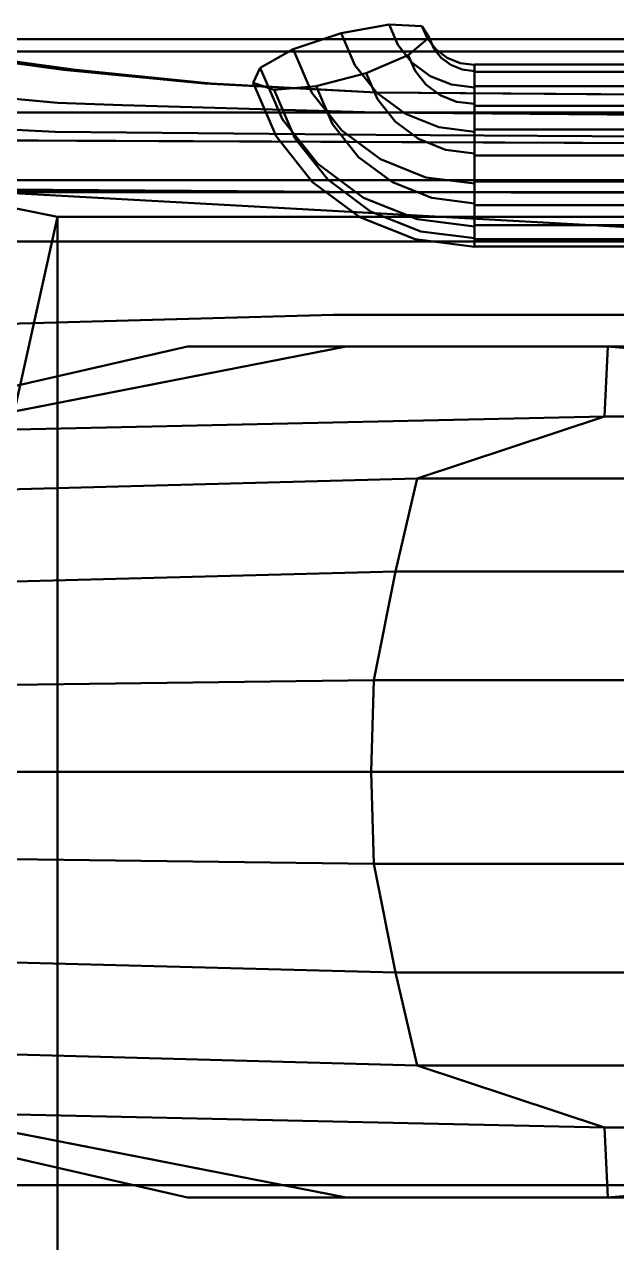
# Model space of a CAD drawing. Header units: inches. Extents: x 297.28 to 301.23, y -10.28 to -8.52.
# Drawn here: x 298.675 to 298.982, y -9.248 to -8.617 of the extents above; entities that cross this region are included whole.
import ezdxf

# ---------------------------------------------------------------- set-up
doc = ezdxf.new("R2010")
doc.units = ezdxf.units.IN
doc.header["$MEASUREMENT"] = 0
for name, color, linetype, lineweight in [('Ford-Butacas-3D', 5, 'CONTINUOUS', 50), ('Ford-chasis', 1, 'CONTINUOUS', 50), ('Ford-Cromados', 2, 'CONTINUOUS', 50), ('Ford-Fondo-3D', 6, 'CONTINUOUS', 50), ('Ford-Plastic-Negro-3D', 6, 'CONTINUOUS', 50)]:
    doc.layers.add(name, color=color, linetype=linetype, lineweight=lineweight)

msp = doc.modelspace()

# ---------------------------------------------------------------- linework, layer by layer
at = {"layer": 'Ford-Butacas-3D'}
for points, invisible_edges in [([(298.84183, -8.78373, 0.56003), (298.75961, -8.78373, 0.54477), (298.57102, -8.82689, 0.81879), (298.61588, -8.82793, 0.84958)], 5), ([(298.84183, -8.78373, 0.56003), (298.75961, -8.78373, 0.54477), (298.98818, -8.78373, 0.42625), (298.97735, -8.78373, 0.48963)], 1), ([(299.12343, -8.79578, 0.46974), (299.13425, -8.79578, 0.40637), (298.98818, -8.78373, 0.42625), (298.97735, -8.78373, 0.48963)], 3), ([(298.84183, -9.22446, 0.56003), (298.75961, -9.22446, 0.54477), (298.57102, -9.1813, 0.81879), (298.61588, -9.18026, 0.84958)], 5), ([(299.12343, -9.2124, 0.46974), (299.13425, -9.2124, 0.40637), (298.98818, -9.22446, 0.42625), (298.97735, -9.22446, 0.48963)], 3), ([(298.84183, -9.22446, 0.56003), (298.75961, -9.22446, 0.54477), (298.98818, -9.22446, 0.42625), (298.97735, -9.22446, 0.48963)], 1)]:
    msp.add_3dface(points, dxfattribs=dict(at, invisible_edges=invisible_edges))
for points in [[(298.61588, -8.82793, 0.84958), (298.84183, -8.78373, 0.56003), (298.97735, -8.78373, 0.48963), (298.97562, -8.8199, 0.42818)], [(298.97735, -8.78373, 0.48963), (298.97562, -8.8199, 0.42818), (299.17763, -8.8199, 0.4627), (299.12343, -8.79578, 0.46974)], [(298.97562, -8.8199, 0.42818), (298.61588, -8.82793, 0.84958), (298.58206, -8.86008, 0.88049), (298.87862, -8.85204, 0.39938)], [(298.97562, -8.8199, 0.42818), (299.17763, -8.8199, 0.4627), (299.23115, -8.85204, 0.45961), (298.87862, -8.85204, 0.39938)], [(298.58206, -8.86008, 0.88049), (298.87862, -8.85204, 0.39938), (298.86742, -8.90026, 0.39339), (298.5582, -8.9083, 0.90087)], [(299.23115, -8.85204, 0.45961), (298.87862, -8.85204, 0.39938), (298.86742, -8.90026, 0.39339), (299.26351, -8.90026, 0.46106)], [(298.86742, -8.90026, 0.39339), (298.5582, -8.9083, 0.90087), (298.54824, -8.96054, 0.9114), (298.85621, -8.95652, 0.3874)], [(298.86742, -8.90026, 0.39339), (299.26351, -8.90026, 0.46106), (299.28003, -8.95652, 0.45981), (298.85621, -8.95652, 0.3874)], [(298.54824, -8.96054, 0.9114), (298.85621, -8.95652, 0.3874), (298.85475, -9.00409, 0.39068), (298.54678, -9.00409, 0.91468)], [(299.28003, -8.95652, 0.45981), (298.85621, -8.95652, 0.3874), (298.85475, -9.00409, 0.39068), (299.28332, -9.00409, 0.46445)], [(298.54824, -9.04765, 0.9114), (298.85621, -9.05167, 0.3874), (298.85475, -9.00409, 0.39068), (298.54678, -9.00409, 0.91468)], [(299.28003, -9.05167, 0.45981), (298.85621, -9.05167, 0.3874), (298.85475, -9.00409, 0.39068), (299.28332, -9.00409, 0.46445)], [(298.86742, -9.10793, 0.39339), (298.5582, -9.09989, 0.90087), (298.54824, -9.04765, 0.9114), (298.85621, -9.05167, 0.3874)], [(298.86742, -9.10793, 0.39339), (299.26351, -9.10793, 0.46106), (299.28003, -9.05167, 0.45981), (298.85621, -9.05167, 0.3874)], [(298.58206, -9.14811, 0.88049), (298.87862, -9.15615, 0.39938), (298.86742, -9.10793, 0.39339), (298.5582, -9.09989, 0.90087)], [(299.23115, -9.15615, 0.45961), (298.87862, -9.15615, 0.39938), (298.86742, -9.10793, 0.39339), (299.26351, -9.10793, 0.46106)], [(298.97562, -9.18829, 0.42818), (298.61588, -9.18026, 0.84958), (298.58206, -9.14811, 0.88049), (298.87862, -9.15615, 0.39938)], [(298.97562, -9.18829, 0.42818), (299.17763, -9.18829, 0.4627), (299.23115, -9.15615, 0.45961), (298.87862, -9.15615, 0.39938)], [(298.61588, -9.18026, 0.84958), (298.84183, -9.22446, 0.56003), (298.97735, -9.22446, 0.48963), (298.97562, -9.18829, 0.42818)], [(298.97735, -9.22446, 0.48963), (298.97562, -9.18829, 0.42818), (299.17763, -9.18829, 0.4627), (299.12343, -9.2124, 0.46974)]]:
    msp.add_3dface(points, dxfattribs=at)
at = {"layer": 'Ford-chasis', "linetype": 'ByBlock'}
for points, invisible_edges in [([(298.83839, -8.63078, 0.7458), (298.60488, -8.63078, 0.73945), (298.61296, -8.62443, 0.70135), (298.83839, -8.62443, 0.70135)], 8), ([(298.83839, -8.62443, 0.70135), (298.70186, -8.64041, 0.5045), (298.65106, -8.6335, 0.5934), (298.61296, -8.62443, 0.70135)], 1), ([(298.83839, -8.64316, 0.4791), (298.77171, -8.64736, 0.43465), (298.70186, -8.64041, 0.5045), (298.83839, -8.62443, 0.70135)], 13), ([(298.99079, -8.63078, 0.74618), (298.83839, -8.63078, 0.7458), (298.83839, -8.62443, 0.70135), (298.99079, -8.62443, 0.70135)], 10), ([(298.83839, -8.62443, 0.70135), (298.99079, -8.62443, 0.70135), (298.99079, -8.64316, 0.4791), (298.83839, -8.64316, 0.4791)], 14), ([(298.60026, -8.66253, 0.7671), (298.83839, -8.66253, 0.77755), (298.83839, -8.63078, 0.7458), (298.60488, -8.63078, 0.73945)], 2), ([(298.83839, -8.66253, 0.77755), (298.99079, -8.66253, 0.7839), (298.99079, -8.63078, 0.74618), (298.83839, -8.63078, 0.7458)], 10), ([(298.69551, -8.64041, 0.5045), (298.65424, -8.64041, 0.5045), (298.62884, -8.6335, 0.5934), (298.64471, -8.6335, 0.5934)], 5), ([(298.69234, -8.6575, 0.3521), (298.66059, -8.65451, 0.35845), (298.65424, -8.64041, 0.5045), (298.69551, -8.64041, 0.5045)], 12), ([(298.76854, -8.64736, 0.43148), (298.726, -8.65865, 0.33157), (298.69234, -8.6575, 0.3521), (298.69551, -8.64041, 0.5045)], 5), ([(298.99079, -8.64868, 0.42195), (298.99079, -8.64316, 0.4791), (298.83839, -8.64316, 0.4791), (298.77171, -8.64736, 0.43465)], 15), ([(298.85744, -8.6624, 0.31083), (298.85744, -8.65207, 0.38703), (298.76854, -8.64736, 0.43148), (298.726, -8.65865, 0.33157)], 5), ([(298.99079, -8.64868, 0.42195), (298.85744, -8.65207, 0.39338), (298.77171, -8.64736, 0.43465), (298.99079, -8.64868, 0.42195)], 5), ([(298.99079, -8.64868, 0.42195), (299.24479, -8.65519, 0.36798), (299.16224, -8.65451, 0.36163), (298.85744, -8.65207, 0.39338)], 9), ([(299.16224, -8.65451, 0.35528), (299.16224, -8.66524, 0.29178), (298.85744, -8.6624, 0.31083), (298.85744, -8.65207, 0.38703)], 5), ([(298.69107, -8.67251, 0.28395), (298.69234, -8.6575, 0.3521), (298.66059, -8.65451, 0.35845), (298.6514, -8.67051, 0.30133)], 1), ([(298.726, -8.65865, 0.33157), (298.69107, -8.67251, 0.28395), (298.69107, -8.67251, 0.28395), (298.69234, -8.6575, 0.3521)], 5), ([(298.83839, -8.69746, 0.79171), (298.59989, -8.69746, 0.7772), (298.60026, -8.66253, 0.7671), (298.83839, -8.66253, 0.77755)], 8), ([(298.85744, -8.67412, 0.27114), (298.85744, -8.6624, 0.31083), (298.726, -8.65865, 0.33157), (298.69107, -8.67251, 0.28395)], 5), ([(298.99079, -8.69746, 0.79925), (298.83839, -8.69746, 0.79171), (298.83839, -8.66253, 0.77755), (298.99079, -8.66253, 0.7839)], 10), ([(299.16224, -8.66524, 0.29178), (299.16224, -8.67585, 0.25844), (298.85744, -8.67412, 0.27114), (298.85744, -8.6624, 0.31083)], 5), ([(298.69107, -8.67251, 0.28395), (298.68981, -8.70261, 0.2412), (298.64221, -8.70237, 0.2442), (298.6514, -8.67051, 0.30133)], 1), ([(298.85744, -8.70381, 0.23145), (298.85744, -8.67412, 0.27114), (298.69107, -8.67251, 0.28395), (298.68981, -8.70261, 0.2412)], 5), ([(299.16224, -8.67585, 0.25844), (299.16224, -8.70425, 0.2251), (298.85744, -8.70381, 0.23145), (298.85744, -8.67412, 0.27114)], 5), ([(298.59954, -8.72921, 0.7845), (298.83839, -8.72921, 0.79919), (298.83839, -8.69746, 0.79171), (298.59989, -8.69746, 0.7772)], 2), ([(298.83839, -8.72921, 0.79919), (298.99079, -8.72921, 0.80673), (298.99079, -8.69746, 0.79925), (298.83839, -8.69746, 0.79171)], 10), ([(298.83839, -8.72921, 0.79919), (298.83521, -8.76731, 0.79919), (298.59954, -8.77366, 0.7845), (298.59954, -8.72921, 0.7845)], 1), ([(298.98761, -8.76731, 0.80673), (298.99079, -8.72921, 0.80673), (298.83839, -8.72921, 0.79919), (298.83521, -8.76731, 0.79919)], 5), ([(298.59954, -8.77366, 0.7591), (298.59954, -8.77366, 0.7845), (298.83521, -8.76731, 0.79919), (298.83521, -8.76731, 0.77379)], 4), ([(298.83521, -8.76731, 0.79919), (298.83521, -8.76731, 0.77379), (298.98761, -8.76731, 0.78133), (298.98761, -8.76731, 0.80673)], 5)]:
    msp.add_3dface(points, dxfattribs=dict(at, invisible_edges=invisible_edges))
at = {"layer": 'Ford-chasis'}
for points in [[(300.08934, -8.70381, 0.2921), (300.05124, -8.71651, 0.2032), (298.69234, -8.71651, 0.2032), (298.62884, -8.70381, 0.2921)], [(298.62884, -8.70381, 0.2921), (298.62884, -9.00226, 0.35845), (298.62884, -9.00226, 0.24415), (298.69234, -8.71651, 0.2032)], [(300.05124, -8.71651, 0.2032), (300.05124, -10.07541, 0.2032), (298.69234, -10.07541, 0.2032), (298.69234, -8.71651, 0.2032)]]:
    msp.add_3dface(points, dxfattribs=at)
at = {"layer": 'Ford-Cromados'}
for points, invisible_edges in [([(298.8641, -8.61681, 0.18043), (298.86867, -8.62745, 0.18329), (298.84637, -8.63793, 0.19392), (298.83923, -8.62129, 0.18946)], 2), ([(298.88389, -8.62421, 0.16142), (298.88108, -8.61766, 0.15967), (298.8641, -8.61681, 0.18043), (298.86867, -8.62745, 0.18329)], 8), ([(298.88477, -8.62358, 0.13375), (298.88719, -8.62924, 0.13527), (298.88389, -8.62421, 0.16142), (298.88108, -8.61766, 0.15967)], 2), ([(298.83923, -8.62129, 0.18946), (298.84637, -8.63793, 0.19392), (298.82407, -8.65232, 0.18995), (298.81436, -8.62968, 0.18388)], 2), ([(298.88836, -8.62984, 0.16293), (298.88389, -8.62421, 0.16142), (298.86867, -8.62745, 0.18329), (298.87593, -8.63659, 0.18573)], 10), ([(298.87754, -8.64095, 0.11314), (298.874, -8.63269, 0.11092), (298.88477, -8.62358, 0.13375), (298.88719, -8.62924, 0.13527)], 8), ([(298.88719, -8.62924, 0.13527), (298.89106, -8.63411, 0.13657), (298.88836, -8.62984, 0.16293), (298.88389, -8.62421, 0.16142)], 10), ([(298.82407, -8.65232, 0.18995), (298.81436, -8.62968, 0.18388), (298.79739, -8.63932, 0.16547), (298.80885, -8.66606, 0.17263)], 8), ([(298.86867, -8.62745, 0.18329), (298.87593, -8.63659, 0.18573), (298.85772, -8.65222, 0.19775), (298.84637, -8.63793, 0.19392)], 10), ([(298.85219, -8.64209, 0.09842), (298.85799, -8.6556, 0.10204), (298.87754, -8.64095, 0.11314), (298.874, -8.63269, 0.11092)], 2), ([(298.89418, -8.63415, 0.16409), (298.88836, -8.62984, 0.16293), (298.87593, -8.63659, 0.18573), (298.88539, -8.64361, 0.18761)], 10), ([(298.88317, -8.64804, 0.11504), (298.87754, -8.64095, 0.11314), (298.88719, -8.62924, 0.13527), (298.89106, -8.63411, 0.13657)], 10), ([(298.89106, -8.63411, 0.13657), (298.89609, -8.63784, 0.13757), (298.89418, -8.63415, 0.16409), (298.88836, -8.62984, 0.16293)], 10), ([(298.79739, -8.63932, 0.16547), (298.80885, -8.66606, 0.17263), (298.80554, -8.67478, 0.14747), (298.7937, -8.64715, 0.14007)], 2), ([(298.84637, -8.63793, 0.19392), (298.85772, -8.65222, 0.19775), (298.83952, -8.67177, 0.19516), (298.82407, -8.65232, 0.18995)], 10), ([(298.87593, -8.63659, 0.18573), (298.88539, -8.64361, 0.18761), (298.87252, -8.66319, 0.20069), (298.85772, -8.65222, 0.19775)], 10), ([(298.89051, -8.65348, 0.11649), (298.88317, -8.64804, 0.11504), (298.89106, -8.63411, 0.13657), (298.89609, -8.63784, 0.13757)], 10), ([(298.90096, -8.63687, 0.16481), (298.89418, -8.63415, 0.16409), (298.88539, -8.64361, 0.18761), (298.89641, -8.64802, 0.1888)], 10), ([(298.89906, -8.6569, 0.11741), (298.89051, -8.65348, 0.11649), (298.89609, -8.63784, 0.13757), (298.90195, -8.64018, 0.1382)], 10), ([(298.89609, -8.63784, 0.13757), (298.90195, -8.64018, 0.1382), (298.90096, -8.63687, 0.16481), (298.89418, -8.63415, 0.16409)], 10), ([(298.90824, -8.63779, 0.16506), (298.90096, -8.63687, 0.16481), (298.89641, -8.64802, 0.1888), (298.90824, -8.64952, 0.1892)], 2), ([(298.90195, -8.64018, 0.1382), (298.90824, -8.64098, 0.13841), (298.90824, -8.63779, 0.16506), (298.90096, -8.63687, 0.16481)], 8), ([(298.83475, -8.66856, 0.10552), (298.82627, -8.6488, 0.10022), (298.85219, -8.64209, 0.09842), (298.85799, -8.6556, 0.10204)], 8), ([(298.85799, -8.6556, 0.10204), (298.86721, -8.66721, 0.10515), (298.88317, -8.64804, 0.11504), (298.87754, -8.64095, 0.11314)], 10), ([(298.88539, -8.64361, 0.18761), (298.89641, -8.64802, 0.1888), (298.88975, -8.67008, 0.20253), (298.87252, -8.66319, 0.20069)], 10), ([(298.90824, -8.65806, 0.11772), (298.89906, -8.6569, 0.11741), (298.90195, -8.64018, 0.1382), (298.90824, -8.64098, 0.13841)], 2), ([(298.80554, -8.67478, 0.14747), (298.7937, -8.64715, 0.14007), (298.80447, -8.65069, 0.11574), (298.8152, -8.67571, 0.12245)], 8), ([(298.80447, -8.65069, 0.11574), (298.8152, -8.67571, 0.12245), (298.83475, -8.66856, 0.10552), (298.82627, -8.6488, 0.10022)], 2), ([(298.85772, -8.65222, 0.19775), (298.87252, -8.66319, 0.20069), (298.85964, -8.68668, 0.19916), (298.83952, -8.67177, 0.19516)], 10), ([(298.86721, -8.66721, 0.10515), (298.87923, -8.67612, 0.10754), (298.89051, -8.65348, 0.11649), (298.88317, -8.64804, 0.11504)], 10), ([(298.89641, -8.64802, 0.1888), (298.90824, -8.64952, 0.1892), (298.90824, -8.67243, 0.20316), (298.88975, -8.67008, 0.20253)], 8), ([(298.83952, -8.67177, 0.19516), (298.82407, -8.65232, 0.18995), (298.80885, -8.66606, 0.17263), (298.82709, -8.68902, 0.17879)], 10), ([(298.84823, -8.68554, 0.11006), (298.83475, -8.66856, 0.10552), (298.85799, -8.6556, 0.10204), (298.86721, -8.66721, 0.10515)], 10), ([(298.87923, -8.67612, 0.10754), (298.89322, -8.68172, 0.10904), (298.89906, -8.6569, 0.11741), (298.89051, -8.65348, 0.11649)], 10), ([(298.89322, -8.68172, 0.10904), (298.90824, -8.68363, 0.10955), (298.90824, -8.65806, 0.11772), (298.89906, -8.6569, 0.11741)], 8), ([(298.87252, -8.66319, 0.20069), (298.88975, -8.67008, 0.20253), (298.88308, -8.69606, 0.20167), (298.85964, -8.68668, 0.19916)], 10), ([(298.80885, -8.66606, 0.17263), (298.82709, -8.68902, 0.17879), (298.82439, -8.6985, 0.15383), (298.80554, -8.67478, 0.14747)], 10), ([(298.8152, -8.67571, 0.12245), (298.83227, -8.6972, 0.12821), (298.84823, -8.68554, 0.11006), (298.83475, -8.66856, 0.10552)], 10), ([(298.86581, -8.69857, 0.11355), (298.84823, -8.68554, 0.11006), (298.86721, -8.66721, 0.10515), (298.87923, -8.67612, 0.10754)], 10), ([(298.88975, -8.67008, 0.20253), (298.90824, -8.67243, 0.20316), (298.90824, -8.69926, 0.20253), (298.88308, -8.69606, 0.20167)], 8), ([(298.82439, -8.6985, 0.15383), (298.80554, -8.67478, 0.14747), (298.8152, -8.67571, 0.12245), (298.83227, -8.6972, 0.12821)], 10), ([(298.85964, -8.68668, 0.19916), (298.83952, -8.67177, 0.19516), (298.82709, -8.68902, 0.17879), (298.85086, -8.70663, 0.18351)], 10), ([(298.88627, -8.70675, 0.11575), (298.86581, -8.69857, 0.11355), (298.87923, -8.67612, 0.10754), (298.89322, -8.68172, 0.10904)], 10), ([(298.90824, -8.70955, 0.1165), (298.88627, -8.70675, 0.11575), (298.89322, -8.68172, 0.10904), (298.90824, -8.68363, 0.10955)], 2), ([(298.82709, -8.68902, 0.17879), (298.85086, -8.70663, 0.18351), (298.84895, -8.7167, 0.1587), (298.82439, -8.6985, 0.15383)], 10), ([(298.83227, -8.6972, 0.12821), (298.85452, -8.71369, 0.13263), (298.86581, -8.69857, 0.11355), (298.84823, -8.68554, 0.11006)], 10), ([(298.88308, -8.69606, 0.20167), (298.85964, -8.68668, 0.19916), (298.85086, -8.70663, 0.18351), (298.87853, -8.71771, 0.18647)], 10), ([(298.90824, -8.69926, 0.20253), (298.88308, -8.69606, 0.20167), (298.87853, -8.71771, 0.18647), (298.90824, -8.72148, 0.18748)], 2), ([(298.84895, -8.7167, 0.1587), (298.82439, -8.6985, 0.15383), (298.83227, -8.6972, 0.12821), (298.85452, -8.71369, 0.13263)], 10), ([(298.85452, -8.71369, 0.13263), (298.88043, -8.72406, 0.13541), (298.88627, -8.70675, 0.11575), (298.86581, -8.69857, 0.11355)], 10), ([(298.85086, -8.70663, 0.18351), (298.87853, -8.71771, 0.18647), (298.87755, -8.72814, 0.16177), (298.84895, -8.7167, 0.1587)], 10), ([(298.88043, -8.72406, 0.13541), (298.90824, -8.7276, 0.13635), (298.90824, -8.70955, 0.1165), (298.88627, -8.70675, 0.11575)], 8), ([(298.87755, -8.72814, 0.16177), (298.84895, -8.7167, 0.1587), (298.85452, -8.71369, 0.13263), (298.88043, -8.72406, 0.13541)], 10), ([(298.87853, -8.71771, 0.18647), (298.90824, -8.72148, 0.18748), (298.90824, -8.73205, 0.16282), (298.87755, -8.72814, 0.16177)], 8), ([(298.90824, -8.73205, 0.16282), (298.87755, -8.72814, 0.16177), (298.88043, -8.72406, 0.13541), (298.90824, -8.7276, 0.13635)], 2)]:
    msp.add_3dface(points, dxfattribs=dict(at, invisible_edges=invisible_edges))
for points in [[(298.90824, -8.64144, 0.17536), (299.68611, -8.64144, 0.17536), (299.68611, -8.63762, 0.1488), (298.90824, -8.63762, 0.1488)], [(298.90824, -8.63762, 0.1488), (299.68611, -8.63762, 0.1488), (299.68611, -8.64877, 0.12439), (298.90824, -8.64877, 0.12439)], [(298.90824, -8.65901, 0.19564), (299.68611, -8.65901, 0.19564), (299.68611, -8.64144, 0.17536), (298.90824, -8.64144, 0.17536)], [(298.90824, -8.64877, 0.12439), (299.68611, -8.64877, 0.12439), (299.68611, -8.67134, 0.10988), (298.90824, -8.67134, 0.10988)], [(298.90824, -8.68476, 0.2032), (299.68611, -8.68476, 0.2032), (299.68611, -8.65901, 0.19564), (298.90824, -8.65901, 0.19564)], [(298.90824, -8.67134, 0.10988), (299.68611, -8.67134, 0.10988), (299.68611, -8.69818, 0.10988), (298.90824, -8.69818, 0.10988)], [(298.90824, -8.71051, 0.19564), (299.68611, -8.71051, 0.19564), (299.68611, -8.68476, 0.2032), (298.90824, -8.68476, 0.2032)], [(298.90824, -8.69818, 0.10988), (299.68611, -8.69818, 0.10988), (299.68611, -8.72075, 0.12439), (298.90824, -8.72075, 0.12439)], [(298.90824, -8.72808, 0.17536), (299.68611, -8.72808, 0.17536), (299.68611, -8.71051, 0.19564), (298.90824, -8.71051, 0.19564)], [(298.90824, -8.72075, 0.12439), (299.68611, -8.72075, 0.12439), (299.68611, -8.7319, 0.1488), (298.90824, -8.7319, 0.1488)], [(298.90824, -8.7319, 0.1488), (299.68611, -8.7319, 0.1488), (299.68611, -8.72808, 0.17536), (298.90824, -8.72808, 0.17536)]]:
    msp.add_3dface(points, dxfattribs=at)
at = {"layer": 'Ford-Fondo-3D', "invisible_edges": 2}
msp.add_3dface([(298.54755, -8.69746, 0.76653), (299.36664, -8.74302, 0.79609), (299.80994, -8.68178, 0.26161), (298.64187, -8.67686, 0.30133)], dxfattribs=at)
at = {"layer": 'Ford-Fondo-3D'}
for points in [[(298.64187, -8.67686, 0.30133), (298.64187, -10.11506, 0.30133), (299.80994, -10.11013, 0.26161), (299.80994, -8.68178, 0.26161)], [(298.59709, -9.26896, 0.53658), (299.79406, -9.26896, 0.53658), (299.79406, -9.21816, 0.30163), (298.64471, -9.21816, 0.30163)]]:
    msp.add_3dface(points, dxfattribs=at)
at = {"layer": 'Ford-Plastic-Negro-3D'}
for points in [[(298.64471, -8.6335, 0.5934), (298.65106, -8.6335, 0.5934), (298.70186, -8.64041, 0.5045), (298.69551, -8.64041, 0.5045)], [(298.70186, -8.64041, 0.5045), (298.69551, -8.64041, 0.5045), (298.76854, -8.64736, 0.43148), (298.77171, -8.64736, 0.43465)], [(298.76854, -8.64736, 0.43148), (298.77171, -8.64736, 0.43465), (298.85744, -8.65207, 0.39338), (298.85744, -8.65207, 0.38703)], [(298.85744, -8.65207, 0.39338), (298.85744, -8.65207, 0.38703), (299.16224, -8.65451, 0.35528), (299.16224, -8.65451, 0.36163)]]:
    msp.add_3dface(points, dxfattribs=at)

doc.saveas('drawing.dxf')
